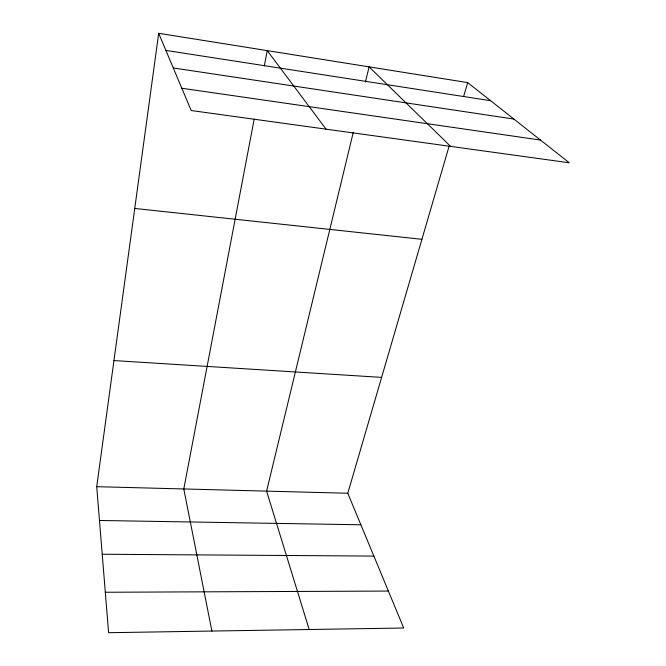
<?xml version="1.0" encoding="UTF-8"?>
<svg xmlns="http://www.w3.org/2000/svg" width="666" height="666" viewBox="0 0 666 666"><rect width="100%" height="100%" fill="white"/><g stroke="black" fill="none" stroke-linecap="round" stroke-linejoin="round"><path stroke-width="1" d="M449.1 146.204L347.794 493.256L403.713 628.013L108.608 632.7L96.72 486.68L158.691 33.3L467.674 82.592L569.28 162.787L191.2 110.523L158.691 33.3M254.204 119.097L183.791 488.961L211.896 631.06M264.319 65.951L267.241 50.616L326.074 129.162M353.271 132.351L266.6 491.125L309.19 629.512M365.443 81.985L369.097 66.866L450.599 146.378M463.611 96.512L467.674 82.592M105.32 592.249L388.378 591.067M102.223 554.245L373.867 556.085M99.467 520.471L360.88 524.783M96.72 486.68L347.794 493.256M113.953 360.564L381.618 377.381M134.748 208.45L421.928 239.31M181.826 88.253L540.467 140.051M173.277 67.957L513.869 119.056M165.892 50.416L490.609 100.699"/></g></svg>
